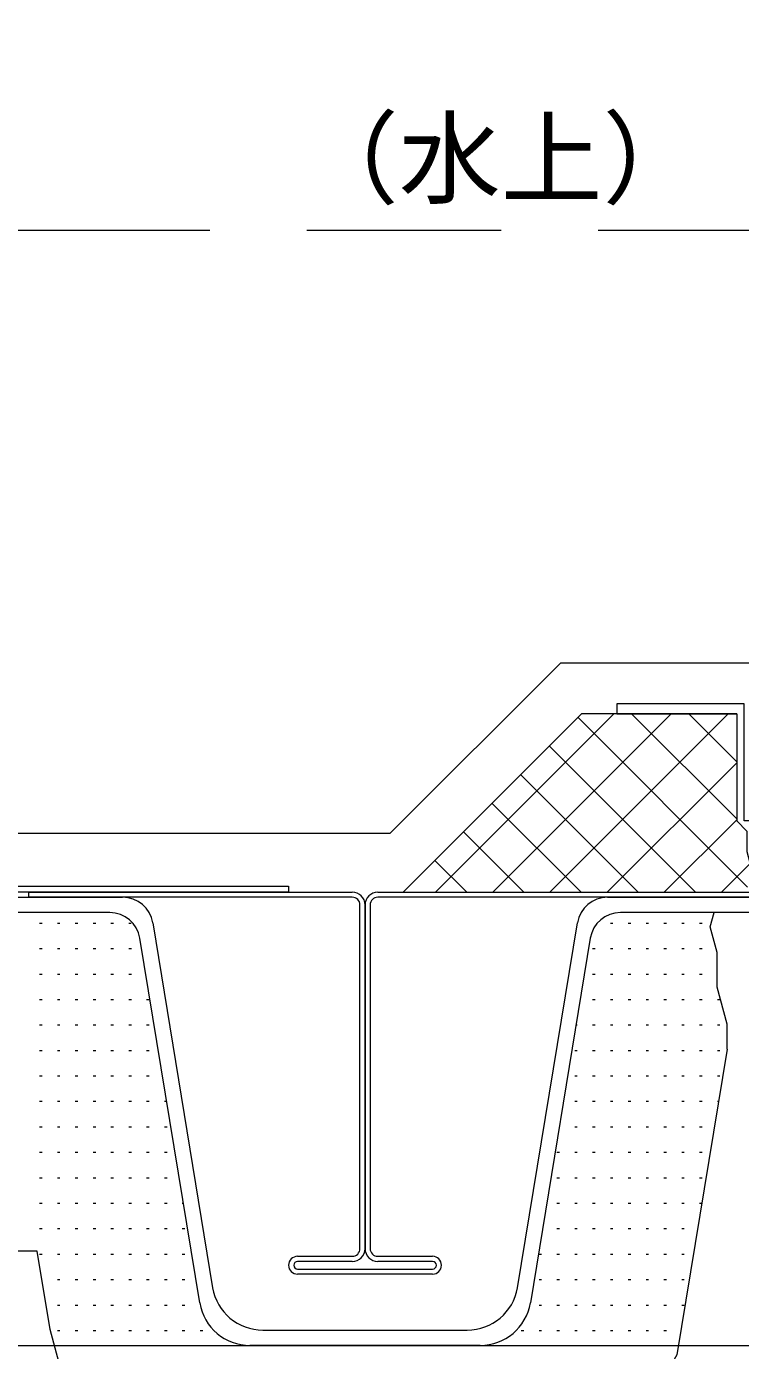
# Model space of a CAD drawing. Units: millimetres, scale not verified. Extents: x -1380 to 1380, y -955 to 955.
# Drawn here: x -5.5 to 134.6, y -410 to -150 of the extents above; entities that cross this region are included whole.
import ezdxf
from ezdxf.enums import TextEntityAlignment as Align

# ---------------------------------------------------------------- set-up
doc = ezdxf.new("R2010")
doc.units = ezdxf.units.MM
doc.header["$LTSCALE"] = 3
doc.linetypes.add('USER1', pattern=[19.05, 12.7, -6.35])
for name, color, linetype, lineweight in [('0-1_HATCH', 9, 'Continuous', 18), ('0-2_BOUSUI', 1, 'Continuous', 18), ('0-3_MOJI', 7, 'Continuous', 18), ('0-6_dannnetu', 6, 'Continuous', 18), ('0-9_doubuti', 5, 'Continuous', 18), ('0-A_dekki', 3, 'Continuous', 18), ('0-C_ZATU', 6, 'Continuous', 18), ('1-0_L-1', 7, 'Continuous', 18)]:
    doc.layers.add(name, color=color, linetype=linetype, lineweight=lineweight)
doc.styles.add('ＭＳ ゴシック', font='')
doc.styles.get('ＭＳ ゴシック').set_extended_font_data('MS Gothic')

msp = doc.modelspace()

# ---------------------------------------------------------------- linework, layer by layer
at = {"layer": '0-1_HATCH'}
for p, q in [((74.788, -320.046), (109.788, -285.046)), ((86.014, -320.046), (121.014, -285.046)), ((97.239, -320.046), (132.239, -285.046)), ((136.036, -319.046), (102.752, -285.763)), ((133.885, -305.67), (113.261, -285.046)), ((133.885, -294.445), (124.486, -285.046)), ((125.81, -320.046), (97.139, -291.375)), ((108.464, -320.046), (133.885, -294.626)), ((114.585, -320.046), (91.526, -296.988)), ((103.36, -320.046), (85.914, -302.601)), ((119.69, -320.046), (133.885, -305.851)), ((92.134, -320.046), (80.301, -308.213)), ((80.909, -320.046), (74.689, -313.826)), ((130.915, -320.046), (136.915, -314.046)), ((-2.888, -326.111), (-2.388, -326.111)), ((0.612, -326.111), (1.112, -326.111)), ((4.112, -326.111), (4.612, -326.111)), ((7.612, -326.111), (8.112, -326.111)), ((11.112, -326.111), (11.612, -326.111)), ((14.612, -326.111), (15.102, -326.111)), ((109.112, -326.111), (109.612, -326.111)), ((112.612, -326.111), (113.112, -326.111)), ((116.112, -326.111), (116.612, -326.111)), ((119.612, -326.111), (120.112, -326.111)), ((123.112, -326.111), (123.612, -326.111)), ((126.612, -326.111), (127.112, -326.111)), ((-2.888, -331.111), (-2.388, -331.111)), ((0.612, -331.111), (1.112, -331.111)), ((4.112, -331.111), (4.612, -331.111)), ((7.612, -331.111), (8.112, -331.111)), ((11.112, -331.111), (11.612, -331.111)), ((14.612, -331.111), (15.112, -331.111)), ((105.612, -331.111), (106.112, -331.111)), ((109.112, -331.111), (109.612, -331.111)), ((112.612, -331.111), (113.112, -331.111)), ((116.112, -331.111), (116.612, -331.111)), ((119.612, -331.111), (120.112, -331.111)), ((123.112, -331.111), (123.612, -331.111)), ((126.612, -331.111), (127.112, -331.111)), ((-2.888, -336.111), (-2.388, -336.111)), ((0.612, -336.111), (1.112, -336.111)), ((4.112, -336.111), (4.612, -336.111)), ((7.612, -336.111), (8.112, -336.111)), ((11.112, -336.111), (11.612, -336.111)), ((14.612, -336.111), (15.112, -336.111)), ((105.612, -336.111), (106.112, -336.111)), ((109.112, -336.111), (109.612, -336.111)), ((112.612, -336.111), (113.112, -336.111)), ((116.112, -336.111), (116.612, -336.111)), ((119.612, -336.111), (120.112, -336.111)), ((123.112, -336.111), (123.612, -336.111)), ((126.612, -336.111), (127.112, -336.111)), ((-2.888, -341.111), (-2.388, -341.111)), ((0.612, -341.111), (1.112, -341.111)), ((4.112, -341.111), (4.612, -341.111)), ((7.612, -341.111), (8.112, -341.111)), ((11.112, -341.111), (11.612, -341.111)), ((14.612, -341.111), (15.112, -341.111)), ((18.112, -341.111), (18.612, -341.111)), ((105.612, -341.111), (106.112, -341.111)), ((109.112, -341.111), (109.612, -341.111)), ((112.612, -341.111), (113.112, -341.111)), ((116.112, -341.111), (116.612, -341.111)), ((119.612, -341.111), (120.112, -341.111)), ((123.112, -341.111), (123.612, -341.111)), ((126.612, -341.111), (127.112, -341.111)), ((130.112, -341.111), (130.612, -341.111)), ((-2.888, -346.111), (-2.388, -346.111)), ((0.612, -346.111), (1.112, -346.111)), ((4.112, -346.111), (4.612, -346.111)), ((7.612, -346.111), (8.112, -346.111)), ((11.112, -346.111), (11.612, -346.111)), ((14.612, -346.111), (15.112, -346.111)), ((18.112, -346.111), (18.612, -346.111)), ((102.363, -346.111), (102.612, -346.111)), ((105.612, -346.111), (106.112, -346.111)), ((109.112, -346.111), (109.612, -346.111)), ((112.612, -346.111), (113.112, -346.111)), ((116.112, -346.111), (116.612, -346.111)), ((119.612, -346.111), (120.112, -346.111)), ((123.112, -346.111), (123.612, -346.111)), ((126.612, -346.111), (127.112, -346.111)), ((130.112, -346.111), (130.612, -346.111)), ((-2.888, -351.111), (-2.388, -351.111)), ((0.612, -351.111), (1.112, -351.111)), ((4.112, -351.111), (4.612, -351.111)), ((7.612, -351.111), (8.112, -351.111)), ((11.112, -351.111), (11.612, -351.111)), ((14.612, -351.111), (15.112, -351.111)), ((18.112, -351.111), (18.612, -351.111)), ((102.112, -351.111), (102.612, -351.111)), ((105.612, -351.111), (106.112, -351.111)), ((109.112, -351.111), (109.612, -351.111)), ((112.612, -351.111), (113.112, -351.111)), ((116.112, -351.111), (116.612, -351.111)), ((119.612, -351.111), (120.112, -351.111)), ((123.112, -351.111), (123.612, -351.111)), ((126.612, -351.111), (127.112, -351.111)), ((130.112, -351.111), (130.612, -351.111)), ((-2.888, -356.111), (-2.388, -356.111)), ((0.612, -356.111), (1.112, -356.111)), ((4.112, -356.111), (4.612, -356.111)), ((7.612, -356.111), (8.112, -356.111)), ((11.112, -356.111), (11.612, -356.111)), ((14.612, -356.111), (15.112, -356.111)), ((18.112, -356.111), (18.612, -356.111)), ((102.112, -356.111), (102.612, -356.111)), ((105.612, -356.111), (106.112, -356.111)), ((109.112, -356.111), (109.612, -356.111)), ((112.612, -356.111), (113.112, -356.111)), ((116.112, -356.111), (116.612, -356.111)), ((119.612, -356.111), (120.112, -356.111)), ((123.112, -356.111), (123.612, -356.111)), ((126.612, -356.111), (127.112, -356.111)), ((130.112, -356.111), (130.612, -356.111)), ((-2.888, -361.111), (-2.388, -361.111)), ((0.612, -361.111), (1.112, -361.111)), ((4.112, -361.111), (4.612, -361.111)), ((7.612, -361.111), (8.112, -361.111)), ((11.112, -361.111), (11.612, -361.111)), ((14.612, -361.111), (15.112, -361.111)), ((18.112, -361.111), (18.612, -361.111)), ((21.612, -361.111), (22.033, -361.111)), ((102.112, -361.111), (102.612, -361.111)), ((105.612, -361.111), (106.112, -361.111)), ((109.112, -361.111), (109.612, -361.111)), ((112.612, -361.111), (113.112, -361.111)), ((116.112, -361.111), (116.612, -361.111)), ((119.612, -361.111), (120.112, -361.111)), ((123.112, -361.111), (123.612, -361.111)), ((126.612, -361.111), (127.112, -361.111)), ((130.112, -361.111), (130.304, -361.111)), ((-2.888, -366.111), (-2.388, -366.111)), ((0.612, -366.111), (1.112, -366.111)), ((4.112, -366.111), (4.612, -366.111)), ((7.612, -366.111), (8.112, -366.111)), ((11.112, -366.111), (11.612, -366.111)), ((14.612, -366.111), (15.112, -366.111)), ((18.112, -366.111), (18.612, -366.111)), ((21.612, -366.111), (22.112, -366.111)), ((99.084, -366.111), (99.112, -366.111)), ((102.112, -366.111), (102.612, -366.111)), ((105.612, -366.111), (106.112, -366.111)), ((109.112, -366.111), (109.612, -366.111)), ((112.612, -366.111), (113.112, -366.111)), ((116.112, -366.111), (116.612, -366.111)), ((119.612, -366.111), (120.112, -366.111)), ((123.112, -366.111), (123.612, -366.111)), ((126.612, -366.111), (127.112, -366.111)), ((-2.888, -371.111), (-2.388, -371.111)), ((0.612, -371.111), (1.112, -371.111)), ((4.112, -371.111), (4.612, -371.111)), ((7.612, -371.111), (8.112, -371.111)), ((11.112, -371.111), (11.612, -371.111)), ((14.612, -371.111), (15.112, -371.111)), ((18.112, -371.111), (18.612, -371.111)), ((21.612, -371.111), (22.112, -371.111)), ((98.612, -371.111), (99.112, -371.111)), ((102.112, -371.111), (102.612, -371.111)), ((105.612, -371.111), (106.112, -371.111)), ((109.112, -371.111), (109.612, -371.111)), ((112.612, -371.111), (113.112, -371.111)), ((116.112, -371.111), (116.612, -371.111)), ((119.612, -371.111), (120.112, -371.111)), ((123.112, -371.111), (123.612, -371.111)), ((126.612, -371.111), (127.112, -371.111)), ((-2.888, -376.111), (-2.388, -376.111)), ((0.612, -376.111), (1.112, -376.111)), ((4.112, -376.111), (4.612, -376.111)), ((7.612, -376.111), (8.112, -376.111)), ((11.112, -376.111), (11.612, -376.111)), ((14.612, -376.111), (15.112, -376.111)), ((18.112, -376.111), (18.612, -376.111)), ((21.612, -376.111), (22.112, -376.111)), ((98.612, -376.111), (99.112, -376.111)), ((102.112, -376.111), (102.612, -376.111)), ((105.612, -376.111), (106.112, -376.111)), ((109.112, -376.111), (109.612, -376.111)), ((112.612, -376.111), (113.112, -376.111)), ((116.112, -376.111), (116.612, -376.111)), ((119.612, -376.111), (120.112, -376.111)), ((123.112, -376.111), (123.612, -376.111)), ((126.612, -376.111), (127.112, -376.111)), ((-2.888, -381.111), (-2.388, -381.111)), ((0.612, -381.111), (1.112, -381.111)), ((4.112, -381.111), (4.612, -381.111)), ((7.612, -381.111), (8.112, -381.111)), ((11.112, -381.111), (11.612, -381.111)), ((14.612, -381.111), (15.112, -381.111)), ((18.112, -381.111), (18.612, -381.111)), ((21.612, -381.111), (22.112, -381.111)), ((25.112, -381.111), (25.312, -381.111)), ((98.612, -381.111), (99.112, -381.111)), ((102.112, -381.111), (102.612, -381.111)), ((105.612, -381.111), (106.112, -381.111)), ((109.112, -381.111), (109.612, -381.111)), ((112.612, -381.111), (113.112, -381.111)), ((116.112, -381.111), (116.612, -381.111)), ((119.612, -381.111), (120.112, -381.111)), ((123.112, -381.111), (123.612, -381.111)), ((126.612, -381.111), (127.025, -381.111)), ((-2.888, -386.111), (-2.388, -386.111)), ((0.612, -386.111), (1.112, -386.111)), ((4.112, -386.111), (4.612, -386.111)), ((7.612, -386.111), (8.112, -386.111)), ((11.112, -386.111), (11.612, -386.111)), ((14.612, -386.111), (15.112, -386.111)), ((18.112, -386.111), (18.612, -386.111)), ((21.612, -386.111), (22.112, -386.111)), ((25.112, -386.111), (25.612, -386.111)), ((98.612, -386.111), (99.112, -386.111)), ((102.112, -386.111), (102.612, -386.111)), ((105.612, -386.111), (106.112, -386.111)), ((109.112, -386.111), (109.612, -386.111)), ((112.612, -386.111), (113.112, -386.111)), ((116.112, -386.111), (116.612, -386.111)), ((119.612, -386.111), (120.112, -386.111)), ((123.112, -386.111), (123.612, -386.111)), ((-2.888, -391.111), (-2.388, -391.111)), ((0.612, -391.111), (1.112, -391.111)), ((4.112, -391.111), (4.612, -391.111)), ((7.612, -391.111), (8.112, -391.111)), ((11.112, -391.111), (11.612, -391.111)), ((14.612, -391.111), (15.112, -391.111)), ((18.112, -391.111), (18.612, -391.111)), ((21.612, -391.111), (22.112, -391.111)), ((25.112, -391.111), (25.612, -391.111)), ((95.112, -391.111), (95.612, -391.111)), ((98.612, -391.111), (99.112, -391.111)), ((102.112, -391.111), (102.612, -391.111)), ((105.612, -391.111), (106.112, -391.111)), ((109.112, -391.111), (109.612, -391.111)), ((112.612, -391.111), (113.112, -391.111)), ((116.112, -391.111), (116.612, -391.111)), ((119.612, -391.111), (120.112, -391.111)), ((123.112, -391.111), (123.612, -391.111)), ((-2.467, -396.111), (-2.388, -396.111)), ((0.612, -396.111), (1.112, -396.111)), ((4.112, -396.111), (4.612, -396.111)), ((7.612, -396.111), (8.112, -396.111)), ((11.112, -396.111), (11.612, -396.111)), ((14.612, -396.111), (15.112, -396.111)), ((18.112, -396.111), (18.612, -396.111)), ((21.612, -396.111), (22.112, -396.111)), ((25.112, -396.111), (25.612, -396.111)), ((95.112, -396.111), (95.612, -396.111)), ((98.612, -396.111), (99.112, -396.111)), ((102.112, -396.111), (102.612, -396.111)), ((105.612, -396.111), (106.112, -396.111)), ((109.112, -396.111), (109.612, -396.111)), ((112.612, -396.111), (113.112, -396.111)), ((116.112, -396.111), (116.612, -396.111)), ((119.612, -396.111), (120.112, -396.111)), ((123.112, -396.111), (123.612, -396.111)), ((0.612, -401.111), (1.112, -401.111)), ((4.112, -401.111), (4.612, -401.111)), ((7.612, -401.111), (8.112, -401.111)), ((11.112, -401.111), (11.612, -401.111)), ((14.612, -401.111), (15.112, -401.111)), ((18.112, -401.111), (18.612, -401.111)), ((21.612, -401.111), (22.112, -401.111)), ((25.112, -401.111), (25.612, -401.111)), ((95.112, -401.111), (95.612, -401.111)), ((98.612, -401.111), (99.112, -401.111)), ((102.112, -401.111), (102.612, -401.111)), ((105.612, -401.111), (106.112, -401.111)), ((109.112, -401.111), (109.612, -401.111)), ((112.612, -401.111), (113.112, -401.111)), ((116.112, -401.111), (116.612, -401.111)), ((119.612, -401.111), (120.112, -401.111)), ((123.112, -401.111), (123.612, -401.111)), ((0.612, -406.111), (1.112, -406.111)), ((4.112, -406.111), (4.612, -406.111)), ((7.612, -406.111), (8.112, -406.111)), ((11.112, -406.111), (11.612, -406.111)), ((14.612, -406.111), (15.112, -406.111)), ((18.112, -406.111), (18.612, -406.111)), ((21.612, -406.111), (22.112, -406.111)), ((25.112, -406.111), (25.612, -406.111)), ((28.612, -406.111), (29.112, -406.111)), ((91.612, -406.111), (92.112, -406.111)), ((95.112, -406.111), (95.612, -406.111)), ((98.612, -406.111), (99.112, -406.111)), ((102.112, -406.111), (102.612, -406.111)), ((105.612, -406.111), (106.112, -406.111)), ((109.112, -406.111), (109.612, -406.111)), ((112.612, -406.111), (113.112, -406.111)), ((116.112, -406.111), (116.612, -406.111)), ((119.612, -406.111), (120.112, -406.111))]:
    msp.add_line(p, q, dxfattribs=at)
at = {"layer": '0-2_BOUSUI'}
msp.add_lwpolyline([(899.968, -150.046), (259.826, -150.046), (219.968, -189.904), (219.968, -230.904), (175.826, -275.046), (99.326, -275.046), (65.826, -308.546), (-30.598, -308.546)], dxfattribs=at)
at = {"layer": '0-3_MOJI', "linetype": 'USER1'}
msp.add_line((-350.488, -190.058), (192.314, -190.058), dxfattribs=at)
at = {"layer": '0-6_dannnetu'}
for p, q in [((68.468, -320.046), (103.468, -285.046)), ((133.885, -285.046), (103.468, -285.046)), ((69.968, -320.046), (135.968, -320.046))]:
    msp.add_line(p, q, dxfattribs=at)
for points in [[(131.987, -350.845), (131.987, -345.939), (130.047, -338.699), (130.047, -331.857), (128.712, -326.873), (129.469, -324.046)], [(131.987, -350.845), (122.144, -410.885), (112.044, -428.601), (97.331, -437.095), (86.148, -439.046), (34.436, -439.046), (17.856, -434.604), (2.828, -419.576), (-0.837, -405.898), (-3.394, -390.546), (-67.449, -390.546), (-78.372, -417.466)]]:
    msp.add_lwpolyline(points, dxfattribs=at)
at = {"layer": '0-9_doubuti'}
msp.add_line((-545.032, -409.046), (214.968, -409.046), dxfattribs=at)
at = {"layer": '0-A_dekki'}
for p, q in [((-22.032, -321.046), (13.396, -321.046)), ((-5.032, -320.046), (58.468, -320.046)), ((63.468, -320.046), (265.468, -320.046)), ((265.468, -321.046), (63.468, -321.046)), ((108.54, -321.046), (220.396, -321.046)), ((10.86, -324.046), (-22.032, -324.046)), ((59.968, -390.046), (59.968, -322.546)), ((60.968, -322.546), (60.968, -390.046)), ((60.968, -390.046), (60.968, -322.546)), ((61.968, -322.546), (61.968, -390.046)), ((217.86, -324.046), (111.076, -324.046)), ((19.312, -326.048), (31.061, -397.711)), ((90.875, -397.711), (102.624, -326.048)), ((28.525, -400.711), (16.776, -329.048)), ((105.16, -329.048), (93.411, -400.711)), ((47.718, -391.546), (58.468, -391.546)), ((58.468, -392.546), (47.718, -392.546)), ((63.468, -391.546), (74.218, -391.546)), ((74.218, -392.546), (63.468, -392.546)), ((47.718, -394.046), (74.218, -394.046)), ((74.218, -395.046), (47.718, -395.046)), ((40.921, -406.046), (81.015, -406.046)), ((83.551, -409.046), (38.385, -409.046))]:
    msp.add_line(p, q, dxfattribs=at)
msp.add_lwpolyline([(58.468, -321.046), (-5.032, -321.046), (-5.032, -320.046)], dxfattribs=at)
for centre, radius, start, end in [((13.396, -327.046), 6, 9.58295, 90), ((58.468, -322.546), 2.5, 0, 90), ((58.468, -322.546), 1.5, 0, 90), ((63.468, -322.546), 2.5, 90, 180), ((63.468, -322.546), 1.5, 90, 180), ((108.54, -327.046), 6, 90, 170.41706), ((10.86, -330.046), 6, 9.58295, 90), ((111.076, -330.046), 6, 90, 170.41706), ((47.718, -393.296), 1.75, 90, 270), ((47.718, -393.296), 0.75, 90, 270), ((58.468, -390.046), 2.5, 270, 0), ((58.468, -390.046), 1.5, 270, 0), ((63.468, -390.046), 2.5, 180, 270), ((63.468, -390.046), 1.5, 180, 270), ((74.218, -393.296), 1.75, 270, 90), ((74.218, -393.296), 0.75, 270, 90), ((40.921, -396.046), 10, 189.58295, 270), ((81.015, -396.046), 10, 270, 350.41706), ((38.385, -399.046), 10, 189.58295, 270), ((83.551, -399.046), 10, 270, 350.41706)]:
    msp.add_arc(centre, radius, start, end, dxfattribs=at)
at = {"layer": '0-C_ZATU'}
msp.add_lwpolyline([(137.385, -306.046), (135.385, -306.046), (135.385, -283.046), (110.385, -283.046), (110.385, -285.046), (133.885, -285.046), (133.885, -306.046), (135.885, -308.046), (135.885, -312.046), (136.385, -314.046), (137.385, -314.046)], close=True, dxfattribs=at)
at = {"layer": '1-0_L-1'}
msp.add_lwpolyline([(45.968, -320.046), (-24.032, -320.046), (-24.032, -318.846), (45.968, -318.846)], close=True, dxfattribs=at)
msp.add_lwpolyline([(45.968, -320.046), (-24.032, -320.046), (-24.032, -318.846), (45.968, -318.846)], close=True, dxfattribs=at)

# ---------------------------------------------------------------- texts
at = {"layer": '0-3_MOJI', "style": 'ＭＳ ゴシック'}
msp.add_text('（水上）', height=14.66, dxfattribs=at).set_placement((47.581, -187.67), align=Align.BOTTOM_LEFT)

doc.saveas('drawing.dxf')
